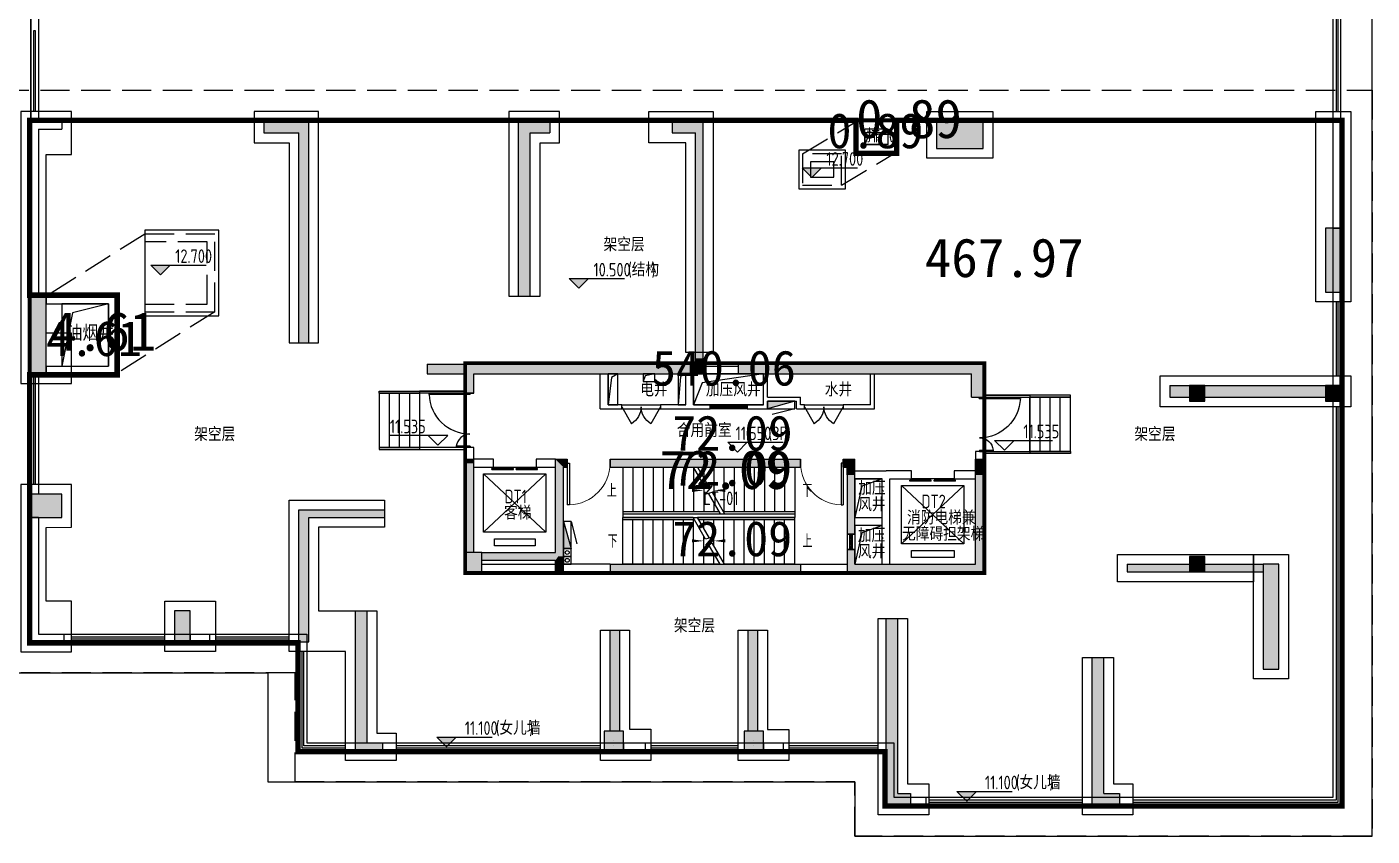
# Model space of a CAD drawing. Extents: x 512858 to 514372, y -232486 to -231710.
# Drawn here: x 513789.07 to 513823.67, y -232246.27 to -232225.44 of the extents above; entities that cross this region are included whole.
import ezdxf

# ---------------------------------------------------------------- set-up
doc = ezdxf.new("R2010")
doc.units = 0
doc.header["$LTSCALE"] = 1000
doc.linetypes.add('DASH', pattern=[0.35, 0.25, -0.1])
doc.layers.get('0').update_dxf_attribs({"color": 252})
for name, color, linetype in [('$计容全面积-其他配套公建-架空层', 215, 'Continuous'), ('$面积结果', 7, 'Continuous'), ('0-灰色石材', 253, 'Continuous'), ('2#HXT-3F$0$A-ANNO-100-SYMB', 252, 'Continuous'), ('2#HXT-3F$0$A-ANNO-100-TXT', 252, 'Continuous'), ('2#HXT-3F$0$A-DOOR', 253, 'Continuous'), ('2#HXT-3F$0$A-FIRE-DOOR', 253, 'Continuous'), ('2#HXT-3F$0$A-HOLE-E', 253, 'Continuous'), ('2#HXT-3F$0$A-PATT-COLU', 253, 'Continuous'), ('2#HXT-3F$0$A-STAIR', 253, 'Continuous'), ('2#HXT-3F$0$A-STR-CONC-B', 253, 'Continuous'), ('2#HXT-3F$0$A-STR-CONC-C', 252, 'Continuous'), ('2#HXT-3F$0$A-WALL-S', 253, 'Continuous'), ('2#HXT-3F$0$A-WINDOW', 253, 'Continuous'), ('2#HXT-3F$0$AA-DOOR_FIRE_TEXT', 253, 'Continuous'), ('A-ANNO-100-DIM-E', 253, 'Continuous'), ('A-ANNO-100-TXT', 252, 'Continuous'), ('A-ANNO-20-TXT', 252, 'Continuous'), ('A-GLAZ-E', 253, 'Continuous'), ('A-HOLE-E', 253, 'Continuous'), ('A-METAL-E', 253, 'Continuous'), ('A-PATT-COLU', 253, 'Continuous'), ('A-STAIR', 252, 'Continuous'), ('A-STR-CONC-B', 252, 'Continuous'), ('A-STR-CONC-C', 253, 'Continuous'), ('A-STR-CONC-E', 253, 'Continuous'), ('A-STR-CONC-H', 253, 'Continuous'), ('A-WALL-S', 252, 'Continuous'), ('PUB_HATCH', 252, 'Continuous'), ('面积-计容-商业-1', 3, 'Continuous')]:
    doc.layers.add(name, color=color, linetype=linetype)
for name, color, linetype, lineweight in [('面积-不计容-架空层--1', 6, 'Continuous', 0), ('面积-不计容-架空层-1', 6, 'Continuous', 0), ('面积-计容-住宅-1', 1, 'Continuous', 0), ('面积-计容-餐饮便利店-1', 3, 'Continuous', 0)]:
    doc.layers.add(name, color=color, linetype=linetype, lineweight=lineweight)
doc.styles.add('2#HXT-3F$0$STANDARD', font='GBENOR', dxfattribs={"bigfont": 'GBCBIG'})
doc.styles.add('_TCH_SPACE', font='TSSDENG.shx', dxfattribs={"width": 0.8, "height": 5, "bigfont": 'hztxt.shx'})
doc.styles.add('dw', font='simhei.ttf')
doc.styles.add('TYDG_02', font='TSSDENG.shx', dxfattribs={"width": 0.8, "bigfont": 'hztxt.shx'})

# ---------------------------------------------------------------- blocks, each defined once
blk = doc.blocks.new('2新392#HXT-3F$0$$TWTSYS$00000508')
for p, q in [((-0.5, 0.5), (0.324, 1.224)), ((-0.5, 0.5), (-0.5, -0.5)), ((-0.5, -0.5), (0.5, 0.5)), ((0.5, 0.5), (-0.5, 0.5)), ((0.5, -0.5), (0.5, 0.5)), ((-0.5, -0.5), (0.5, -0.5))]:
    blk.add_line(p, q)
blk.add_solid([(0.5, -0.5), (0.5, 0.5), (-0.5, -0.5)])
blk = doc.blocks.new('2新402#HXT-3F$0$$WINLIB2D$00000039')
at = {"color": 0}
for points in [[(-0.5, 0.5), (-0.5, -0.5)], [(0.5, 0.5), (-0.5, 0.5)], [(0.5, -0.5), (0.5, 0.5)], [(-0.5, 0.167), (0.5, 0.167)], [(-0.452, -0.167), (-0.5, 0.084)], [(-0.384, -0.167), (-0.448, 0.167)], [(-0.316, -0.167), (-0.38, 0.167)], [(-0.248, -0.167), (-0.312, 0.167)], [(-0.18, -0.167), (-0.244, 0.167)], [(-0.112, -0.167), (-0.176, 0.167)], [(-0.044, -0.167), (-0.108, 0.167)], [(0.024, -0.167), (-0.04, 0.167)], [(0.092, -0.167), (0.028, 0.167)], [(0.16, -0.167), (0.096, 0.167)], [(0.228, -0.167), (0.164, 0.167)], [(0.296, -0.167), (0.232, 0.167)], [(0.364, -0.167), (0.3, 0.167)], [(0.432, -0.167), (0.368, 0.167)], [(0.5, -0.167), (0.436, 0.167)], [(-0.5, -0.167), (0.5, -0.167)], [(0.5, -0.5), (-0.5, -0.5)]]:
    blk.add_lwpolyline(points, dxfattribs=at)
blk = doc.blocks.new('2新154_FZH')
blk.add_lwpolyline([(-0.5, -0.5), (0.5, -0.5), (0.5, 0.5), (-0.5, 0.5)], close=True)
at = {"layer": 'PUB_HATCH'}
blk.add_solid([(-0.5, -0.5), (0.5, -0.5), (-0.5, 0.5), (0.5, 0.5)], dxfattribs=at)
blk = doc.blocks.new('2新352#HXT-3F$0$$DORLIB2D$00000127')
at = {"color": 0}
for points in [[(-0.533, 0.795), (-0.533, 0.69)], [(-0.033, 0.795), (-0.533, 0.795)], [(-0.033, 0.69), (-0.533, 0.69)], [(-0.033, 0.795), (-0.033, 0.69)], [(0.533, 0.795), (0.033, 0.795)], [(0.033, 0.795), (0.033, 0.69)], [(0.533, 0.69), (0.033, 0.69)], [(0.533, 0.795), (0.533, 0.69)], [(0.5, 0.5), (-0.5, 0.5)]]:
    blk.add_lwpolyline(points, dxfattribs=at)
blk = doc.blocks.new('2新362#HXT-3F$0$$DorLib2D$00000001')
for p, q in [((0.45, 0.975), (0.5, 0.975)), ((0.45, 0), (0.45, 0.975)), ((0.5, 0), (0.5, 0.975)), ((0.5, 0), (0.45, 0))]:
    blk.add_line(p, q)
at = {"lineweight": 13}
blk.add_arc((0.475, 0), 0.975, 91.4693, 180, dxfattribs=at)
blk = doc.blocks.new('2新382#HXT-3F$0$$DorLib2D$00000231')
at = {"color": 0}
for p, q in [((-0.5, 0), (-0.25, 0.433)), ((0.5, 0), (0.25, 0.433))]:
    blk.add_line(p, q, dxfattribs=at)
for centre, start, end in [((-0.5, 0), 0, 60), ((0.5, 0), 120, 180)]:
    blk.add_arc(centre, 0.5, start, end, dxfattribs=at)
blk = doc.blocks.new('2新372#HXT-3F$0$$DorLib2D$00000225')
at = {"color": 0}
for p, q in [((0.475, -0.001), (0.475, 0.752)), ((0.475, 0.752), (0.5, 0.752)), ((0.5, -0.001), (0.5, 0.752)), ((-0.5, 0), (-0.5, 0.252)), ((-0.475, 0.252), (-0.5, 0.252)), ((-0.475, 0), (-0.475, 0.252)), ((-0.475, 0), (-0.5, 0)), ((0.475, -0.001), (0.5, -0.001))]:
    blk.add_line(p, q, dxfattribs=at)
for centre, radius, start, end in [((0.505, -0.002), 0.755, 92.2493, 179.7238), ((-0.501, 0.003), 0.251, 359.7899, 84.0974)]:
    blk.add_arc(centre, radius, start, end, dxfattribs=at)
blk = doc.blocks.new('2新342#HXT-3F')
at = {"layer": '2#HXT-3F$0$A-PATT-COLU'}
for points in [[(-59162, -20898), (-58162, -20898), (-58079, -20814), (-58112, -20648), (-59162, -20648)], [(-58079, -20814), (-57962, -20898), (-54612, -20898), (-54612, -20648), (-58112, -20648)], [(-54612, -20648), (-54612, -20898), (-52412, -20898), (-52412, -20648)], [(-52412, -20648), (-52412, -20898), (-52062, -20898), (-52262, -20648)], [(-52262, -20648), (-52062, -20898), (-52062, -20498), (-52262, -20498)], [(-51162, -20898), (-50412, -20898), (-50412, -20648), (-51162, -20648)], [(-50412, -20648), (-50412, -20898), (-47662, -20898), (-47662, -20648)], [(-47662, -20648), (-47662, -20898), (-45162, -20898), (-44862, -20648)], [(-44862, -21498), (-44862, -20648), (-45162, -20898), (-45162, -21498)], [(-57962, -21398), (-57962, -20898), (-58079, -20814), (-58162, -20898), (-58162, -21398)], [(-58162, -23198), (-57962, -23198), (-57962, -23098), (-58162, -23098)], [(-55862, -23098), (-55662, -23298), (-55562, -23298), (-55562, -23098)], [(-55795, -25598), (-55662, -25598), (-55662, -23298), (-55862, -23098), (-55862, -25498)], [(-54462, -23298), (-49562, -23298), (-49562, -23098), (-54462, -23098)], [(-48462, -23298), (-48362, -23298), (-48162, -23098), (-48462, -23098)], [(-48362, -23498), (-48162, -23498), (-48162, -23098), (-48362, -23298)], [(-45062, -23498), (-44862, -23498), (-44862, -23098), (-45062, -23098)], [(-58162, -25498), (-57962, -25498), (-57962, -23198), (-58162, -23198)], [(-48362, -23498), (-48362, -25023), (-48162, -25023), (-48162, -23498)], [(-45062, -25798), (-44862, -25998), (-44862, -23498), (-45062, -23498)], [(-57762, -25498), (-57762, -25698), (-55862, -25698), (-55795, -25598), (-55862, -25498)], [(-55862, -25898), (-55662, -25898), (-55662, -25598), (-55795, -25598), (-55862, -25698)], [(-48162, -25798), (-48162, -25423), (-48362, -25423), (-48362, -25998)], [(-55662, -25998), (-55662, -25898), (-55862, -25898), (-55862, -25998)], [(-54462, -25998), (-49562, -25998), (-49562, -25798), (-54462, -25798)], [(-48162, -25798), (-48362, -25998), (-47362, -25998), (-47362, -25798)], [(-47362, -25798), (-47362, -25998), (-44862, -25998), (-45062, -25798)]]:
    blk.add_hatch(color=256, dxfattribs=at).paths.add_polyline_path(points)
at = {"layer": '2#HXT-3F$0$A-ANNO-100-SYMB'}
for points in [[(-54262, -23898, 0, 0, 0), (-52052, -23898, 0, 80, 0), (-52352, -23898, 0, 0, 0)], [(-49582, -23898, 0, 0, 0), (-51792, -23898, 0, 80, 0), (-51492, -23898, 0, 0, 0)], [(-54262, -25198, 0, 0, 0), (-52052, -25198, 0, 80, 0), (-52352, -25198, 0, 0, 0)], [(-49582, -25198, 0, 0, 0), (-51792, -25198, 0, 80, 0), (-51492, -25198, 0, 0, 0)]]:
    blk.add_lwpolyline(points, format="xyseb", dxfattribs=at)
at = {"layer": '2#HXT-3F$0$A-FIRE-DOOR'}
for p, q in [((-58162, -22798), (-58162, -21398)), ((-54162, -21698), (-53162, -21698)), ((-49462, -21698), (-48462, -21698)), ((-44862, -21498), (-44862, -22898)), ((-54162, -21798), (-53162, -21798)), ((-49462, -21798), (-48462, -21798))]:
    blk.add_line(p, q, dxfattribs=at)
at = {"layer": '2#HXT-3F$0$A-HOLE-E'}
for points in [[(-54512, -21698), (-54262, -21698), (-54262, -20898), (-54512, -20898)], [(-53612, -21098), (-53312, -21098), (-53312, -20898), (-53612, -20898)], [(-52712, -21698), (-52512, -21698), (-52512, -20898), (-52712, -20898)], [(-50512, -20898), (-52312, -20898), (-52312, -21698), (-50512, -21698)], [(-47462, -23598), (-48162, -23598), (-48162, -24598), (-47462, -24598)], [(-47462, -24798), (-48162, -24798), (-48162, -25798), (-47462, -25798)]]:
    blk.add_lwpolyline(points, close=True, dxfattribs=at)
for points in [[(-54262, -20898), (-54427, -20995), (-54512, -21698)], [(-53312, -20898), (-53556, -20953), (-53612, -21098)], [(-52512, -20898), (-52651, -20968), (-52712, -21698)], [(-50512, -20898), (-52092, -21127), (-52312, -21698)], [(-47462, -23598), (-47984, -23789), (-48162, -24598)], [(-47462, -24798), (-47984, -24989), (-48162, -25798)]]:
    blk.add_lwpolyline(points, dxfattribs=at)
at = {"layer": '2#HXT-3F$0$A-STAIR'}
for p, q in [((-57712, -24973), (-57712, -23473)), ((-57712, -23473), (-56112, -23473)), ((-57712, -24973), (-56112, -23473)), ((-57712, -23473), (-56112, -24973)), ((-56112, -23473), (-56112, -24973)), ((-54132, -23298), (-52326, -23298)), ((-54132, -23298), (-54132, -24438)), ((-53872, -23298), (-53872, -24438)), ((-53612, -23298), (-53612, -24438)), ((-53352, -23298), (-53352, -24438)), ((-53092, -23298), (-53092, -24438)), ((-52832, -23298), (-52832, -24438)), ((-52572, -23298), (-52572, -24438)), ((-52326, -23298), (-52017, -23833)), ((-52312, -23322), (-52312, -24438)), ((-52211, -23298), (-49712, -23298)), ((-52211, -23298), (-51917, -23807)), ((-52052, -23298), (-52052, -23573)), ((-51792, -23298), (-51792, -24023)), ((-51532, -23298), (-51532, -24438)), ((-51272, -23298), (-51272, -24438)), ((-51012, -23298), (-51012, -24438)), ((-50752, -23298), (-50752, -24438)), ((-50492, -23298), (-50492, -24438)), ((-50232, -23298), (-50232, -24438)), ((-49972, -23298), (-49972, -24438)), ((-49712, -23298), (-49712, -24438)), ((-52052, -23773), (-52052, -24438)), ((-52017, -23833), (-51845, -23787)), ((-51845, -23787), (-52017, -23993)), ((-46962, -25273), (-46962, -23773)), ((-46962, -23773), (-45362, -23773)), ((-46962, -25273), (-45362, -23773)), ((-46962, -23773), (-45362, -25273)), ((-45362, -23773), (-45362, -25273)), ((-52017, -23993), (-51837, -23945)), ((-51937, -23972), (-51633, -24498)), ((-51837, -23945), (-51518, -24498)), ((-54132, -24438), (-54132, -24498)), ((-54132, -24438), (-51668, -24438)), ((-54132, -24438), (-54132, -24498)), ((-54132, -24498), (-51633, -24498)), ((-54132, -24498), (-51633, -24498)), ((-51792, -24223), (-51792, -24438)), ((-51553, -24438), (-49712, -24438)), ((-51518, -24498), (-49712, -24498)), ((-51518, -24498), (-49712, -24498)), ((-49712, -24438), (-49712, -24498)), ((-49712, -24438), (-49712, -24498)), ((-52326, -24598), (-54132, -24598)), ((-54132, -24658), (-54132, -24598)), ((-52326, -24598), (-54132, -24598)), ((-54132, -24658), (-54132, -24598)), ((-54132, -25798), (-54132, -24658)), ((-52292, -24658), (-54132, -24658)), ((-53872, -25798), (-53872, -24658)), ((-53612, -25798), (-53612, -24658)), ((-53352, -25798), (-53352, -24658)), ((-53092, -25798), (-53092, -24658)), ((-52832, -25798), (-52832, -24658)), ((-52572, -25798), (-52572, -24658)), ((-52007, -25151), (-52326, -24598)), ((-52312, -25798), (-52312, -24658)), ((-49712, -24598), (-52211, -24598)), ((-51907, -25124), (-52211, -24598)), ((-49712, -24598), (-52211, -24598)), ((-49712, -24658), (-52176, -24658)), ((-52052, -24873), (-52052, -24658)), ((-51792, -25323), (-51792, -24658)), ((-51532, -25773), (-51532, -24658)), ((-51272, -25798), (-51272, -24658)), ((-51012, -25798), (-51012, -24658)), ((-50752, -25798), (-50752, -24658)), ((-50492, -25798), (-50492, -24658)), ((-50232, -25798), (-50232, -24658)), ((-49972, -25798), (-49972, -24658)), ((-49712, -24658), (-49712, -24598)), ((-49712, -24658), (-49712, -24598)), ((-49712, -25798), (-49712, -24658)), ((-56112, -24973), (-57712, -24973)), ((-57437, -25323), (-57437, -25148)), ((-57437, -25148), (-56387, -25148)), ((-56387, -25148), (-56387, -25323)), ((-52052, -25798), (-52052, -25073)), ((-51827, -25102), (-52007, -25151)), ((-51999, -25308), (-51827, -25102)), ((-56387, -25323), (-57437, -25323)), ((-51827, -25262), (-51999, -25308)), ((-51633, -25798), (-51927, -25289)), ((-51518, -25798), (-51827, -25262)), ((-51792, -25798), (-51792, -25523)), ((-45362, -25273), (-46962, -25273)), ((-46712, -25623), (-46712, -25448)), ((-46712, -25448), (-45612, -25448)), ((-45612, -25448), (-45612, -25623)), ((-51633, -25798), (-54132, -25798)), ((-49712, -25798), (-51518, -25798)), ((-45612, -25623), (-46712, -25623))]:
    blk.add_line(p, q, dxfattribs=at)
at = {"layer": '2#HXT-3F$0$A-STR-CONC-B'}
for p, q in [((-59162, -20648), (-58112, -20648)), ((-59162, -20648), (-59162, -20898)), ((-58112, -20648), (-54612, -20648)), ((-54612, -20648), (-52412, -20648)), ((-52412, -20648), (-52262, -20648)), ((-52262, -20648), (-52262, -20498)), ((-52062, -20898), (-52062, -20498)), ((-51162, -20648), (-50412, -20648)), ((-51162, -20648), (-51162, -20898)), ((-50412, -20648), (-47662, -20648)), ((-47662, -20648), (-44862, -20648)), ((-44862, -21498), (-44862, -20648)), ((-59162, -20898), (-58162, -20898)), ((-58162, -21398), (-58162, -20898)), ((-57962, -21398), (-57962, -20898)), ((-57962, -20898), (-54612, -20898)), ((-54612, -20898), (-52412, -20898)), ((-52412, -20898), (-52062, -20898)), ((-51162, -20898), (-50412, -20898)), ((-50412, -20898), (-47662, -20898)), ((-47662, -20898), (-45162, -20898)), ((-45162, -21498), (-45162, -20898)), ((-58162, -21398), (-57962, -21398)), ((-45162, -21498), (-44862, -21498)), ((-58162, -23198), (-58162, -23098)), ((-58162, -23098), (-57962, -23098)), ((-57962, -23198), (-57962, -23098)), ((-55862, -23098), (-55562, -23098)), ((-55862, -25498), (-55862, -23098)), ((-55562, -23098), (-55562, -23298)), ((-54462, -23098), (-49562, -23098)), ((-54462, -23098), (-54462, -23298)), ((-49562, -23098), (-49562, -23298)), ((-48462, -23098), (-48162, -23098)), ((-48462, -23098), (-48462, -23298)), ((-48162, -23498), (-48162, -23098)), ((-45062, -23498), (-45062, -23098)), ((-45062, -23098), (-44862, -23098)), ((-44862, -23498), (-44862, -23098)), ((-58162, -25498), (-58162, -23198)), ((-57962, -25498), (-57962, -23198)), ((-55662, -23298), (-55562, -23298)), ((-55662, -25598), (-55662, -23298)), ((-54462, -23298), (-49562, -23298)), ((-48462, -23298), (-48362, -23298)), ((-48362, -23498), (-48362, -23298)), ((-48362, -23498), (-48362, -25023)), ((-48162, -25023), (-48162, -23498)), ((-45062, -25798), (-45062, -23498)), ((-44862, -25998), (-44862, -23498)), ((-48362, -25023), (-48162, -25023)), ((-57762, -25498), (-55862, -25498)), ((-55662, -25898), (-55662, -25598)), ((-48162, -25423), (-48362, -25423)), ((-48362, -25423), (-48362, -25998)), ((-48162, -25798), (-48162, -25423)), ((-57762, -25698), (-55862, -25698)), ((-55862, -25898), (-55862, -25698)), ((-55862, -25998), (-55862, -25898)), ((-55662, -25998), (-55662, -25898)), ((-54462, -25798), (-49562, -25798)), ((-54462, -25798), (-54462, -25998)), ((-49562, -25798), (-49562, -25998)), ((-48162, -25798), (-47362, -25798)), ((-47362, -25798), (-45062, -25798)), ((-55862, -25998), (-55662, -25998)), ((-54462, -25998), (-49562, -25998)), ((-48362, -25998), (-47362, -25998)), ((-47362, -25998), (-44862, -25998))]:
    blk.add_line(p, q, dxfattribs=at)
at = {"layer": '2#HXT-3F$0$A-WALL-S'}
for p, q in [((-52062, -20698), (-51162, -20698)), ((-54712, -21798), (-54712, -20898)), ((-54512, -21698), (-54512, -20898)), ((-52512, -21698), (-52512, -20898)), ((-52312, -21698), (-52312, -20898)), ((-52062, -20898), (-51162, -20898)), ((-50512, -21498), (-50512, -20898)), ((-50412, -21498), (-50412, -20898)), ((-47762, -21698), (-47762, -20898)), ((-47662, -21798), (-47662, -20898)), ((-57962, -21398), (-58162, -21398)), ((-54162, -21698), (-54512, -21698)), ((-54162, -21798), (-54162, -21698)), ((-52512, -21698), (-53162, -21698)), ((-53162, -21698), (-53162, -21798)), ((-51887, -21698), (-52312, -21698)), ((-51887, -21798), (-51887, -21698)), ((-50512, -21698), (-50937, -21698)), ((-50937, -21698), (-50937, -21798)), ((-50512, -21698), (-50512, -21498)), ((-50412, -21498), (-49562, -21498)), ((-50412, -21798), (-50412, -21598)), ((-50412, -21598), (-49662, -21598)), ((-49662, -21798), (-49662, -21598)), ((-49562, -21698), (-49562, -21498)), ((-49462, -21698), (-49562, -21698)), ((-49462, -21798), (-49462, -21698)), ((-47762, -21698), (-48462, -21698)), ((-48462, -21698), (-48462, -21798)), ((-45062, -21498), (-44862, -21498)), ((-54712, -21798), (-54162, -21798)), ((-53162, -21798), (-52412, -21798)), ((-52412, -21798), (-51887, -21798)), ((-50937, -21798), (-50412, -21798)), ((-49662, -21798), (-49462, -21798)), ((-48462, -21798), (-47662, -21798)), ((-57962, -22798), (-58162, -22798)), ((-58162, -22798), (-58162, -23098)), ((-57962, -23098), (-57962, -22798)), ((-58162, -23098), (-57962, -23098)), ((-57462, -23098), (-57962, -23098)), ((-57462, -23298), (-57462, -23098)), ((-55862, -23098), (-56362, -23098)), ((-56362, -23098), (-56362, -23298)), ((-55562, -23298), (-55562, -23098)), ((-54462, -23298), (-54462, -23098)), ((-49562, -23298), (-49562, -23098)), ((-48462, -23298), (-48462, -23098)), ((-44862, -22898), (-45062, -22898)), ((-45062, -22898), (-45062, -23098)), ((-44862, -23098), (-44862, -22898)), ((-57962, -23298), (-57462, -23298)), ((-56362, -23298), (-55862, -23298)), ((-48162, -23398), (-47362, -23398)), ((-46712, -23398), (-47362, -23398)), ((-46712, -23598), (-46712, -23398)), ((-45062, -23398), (-45612, -23398)), ((-45612, -23398), (-45612, -23598)), ((-48162, -23598), (-47462, -23598)), ((-47462, -25798), (-47462, -23598)), ((-47262, -25798), (-47262, -23598)), ((-47262, -23598), (-46712, -23598)), ((-45612, -23598), (-45062, -23598)), ((-54132, -24498), (-49712, -24498)), ((-54132, -24498), (-54132, -24598)), ((-49712, -24498), (-49712, -24598)), ((-54132, -24598), (-49712, -24598)), ((-57762, -25798), (-55862, -25798)), ((-54462, -25798), (-55662, -25798)), ((-49562, -25798), (-48362, -25798)), ((-48362, -25798), (-48362, -25998)), ((-57762, -25998), (-55862, -25998)), ((-54462, -25998), (-55662, -25998)), ((-49562, -25998), (-48362, -25998))]:
    blk.add_line(p, q, dxfattribs=at)
at = {"layer": '2#HXT-3F$0$AA-DOOR_FIRE_TEXT'}
for points in [[(-55462, -25398), (-55662, -25398), (-55662, -25598), (-55462, -25598)], [(-55462, -25598), (-55662, -25598), (-55662, -25798), (-55462, -25798)]]:
    blk.add_lwpolyline(points, close=True, dxfattribs=at)
for centre in [(-55562, -25498), (-55562, -25698)]:
    blk.add_circle(centre, 50, dxfattribs=at)
at = {"layer": '2#HXT-3F$0$A-DOOR', "xscale": 1100, "yscale": 200, "zscale": 200, "rotation": 180}
blk.add_blockref('2新352#HXT-3F$0$$DORLIB2D$00000127', (-56912, -23198), dxfattribs=at)
at = {"layer": '2#HXT-3F$0$A-DOOR', "xscale": 1100, "yscale": -200, "zscale": 200}
blk.add_blockref('2新352#HXT-3F$0$$DORLIB2D$00000127', (-46162, -23498), dxfattribs=at)
at = {"layer": '2#HXT-3F$0$A-FIRE-DOOR', "yscale": 1400, "zscale": 200}
for p, xscale, rotation in [((-58062, -22098), 1400, 90), ((-44962, -22198), -1400, 270.0000000000007)]:
    blk.add_blockref('2新372#HXT-3F$0$$DorLib2D$00000225', p, dxfattribs=dict(at, xscale=xscale, rotation=rotation))
at = {"layer": '2#HXT-3F$0$A-FIRE-DOOR'}
for name, p, xscale, yscale, zscale in [('2新382#HXT-3F$0$$DorLib2D$00000231', (-53662, -21748), 1000, -1000, 100), ('2新382#HXT-3F$0$$DorLib2D$00000231', (-48962, -21748), 1000, -1000, 100), ('2新362#HXT-3F$0$$DorLib2D$00000001', (-55012, -23198), -1100, -1100, 200), ('2新362#HXT-3F$0$$DorLib2D$00000001', (-49012, -23198), 1100, -1100, 200)]:
    blk.add_blockref(name, p, dxfattribs=dict(at, xscale=xscale, yscale=yscale, zscale=zscale))
at = {"layer": '2#HXT-3F$0$A-STR-CONC-C', "xscale": 399.999999999658, "yscale": 499.9999999995634, "zscale": 499.9999999995634, "rotation": 2.0844e-12}
blk.add_blockref('2新154_FZH', (-57962, -25748), dxfattribs=at)
at = {"layer": '2#HXT-3F$0$A-WINDOW', "xscale": 950, "yscale": 100, "zscale": 100}
blk.add_blockref('2新402#HXT-3F$0$$WINLIB2D$00000039', (-51412, -21748), dxfattribs=at)
at = {"layer": '2#HXT-3F$0$A-WINDOW', "xscale": 400, "yscale": 200, "zscale": 200, "rotation": 90}
blk.add_blockref('2新402#HXT-3F$0$$WINLIB2D$00000039', (-48262, -25223), dxfattribs=at)
at = {"layer": '2#HXT-3F$0$AA-DOOR_FIRE_TEXT', "xscale": 700.0000000000001, "yscale": 200.0000000000001, "zscale": 700.0000000000001}
for p, rotation in [((-50062, -21698), 180), ((-55562, -25048), 270)]:
    blk.add_blockref('2新392#HXT-3F$0$$TWTSYS$00000508', p, dxfattribs=dict(at, rotation=rotation))
at = {"layer": '2#HXT-3F$0$A-ANNO-100-TXT', "color": 7, "style": '2#HXT-3F$0$STANDARD'}
for s, p in [('上', (-54541, -24073)), ('下', (-49512, -24073)), ('下', (-54522, -25373)), ('上', (-49512, -25373))]:
    blk.add_text(s, height=338, dxfattribs=at).set_placement(p)
blk = doc.blocks.new('2新713F柱')
at = {"layer": 'A-PATT-COLU'}
for points in [[(-63362, -14698), (-62462, -14698), (-62212, -14398), (-63362, -14398)], [(-62212, -20098), (-62212, -14398), (-62462, -14698), (-62462, -20098)], [(-56512, -18898), (-56512, -14698), (-56812, -14398), (-56812, -18898)], [(-56812, -14398), (-56512, -14698), (-56012, -14698), (-56012, -14398)], [(-52862, -14698), (-52262, -14698), (-52062, -14398), (-52862, -14398)], [(-52262, -20648), (-52062, -20898), (-52062, -14398), (-52262, -14698)], [(-59162, -20898), (-58162, -20898), (-58062, -20814), (-58062, -20648), (-59162, -20648)], [(-58062, -20814), (-57962, -20898), (-52062, -20898), (-52262, -20648), (-58062, -20648)], [(-51162, -20898), (-45162, -20898), (-44862, -20648), (-51162, -20648)], [(-44862, -21498), (-44862, -20648), (-45162, -20898), (-45162, -21498)], [(-57962, -21398), (-57962, -20898), (-58062, -20814), (-58162, -20898), (-58162, -21398)], [(-39562, -21498), (-39562, -21198), (-39362, -21198), (-39362, -21198), (-40062, -21198), (-40062, -21498)], [(-39362, -21198), (-39162, -21198), (-39162, -21498), (-36062, -21498), (-36062, -21198), (-39362, -21198)], [(-62212, -27798), (-62212, -24598), (-62462, -24398), (-62462, -27798)], [(-62462, -24398), (-62212, -24598), (-60262, -24598), (-60262, -24398)], [(-39562, -25998), (-39562, -25798), (-41162, -25798), (-41162, -25998)], [(-39162, -25798), (-39162, -25998), (-37662, -25998), (-37662, -25798)], [(-61012, -30598), (-60712, -30398), (-60712, -26998), (-61012, -26998)], [(-47362, -31998), (-47062, -31698), (-47062, -27198), (-47362, -27198)], [(-54462, -30098), (-54212, -30098), (-54212, -27498), (-54462, -27498)], [(-50912, -30098), (-50662, -30098), (-50662, -27498), (-50912, -27498)], [(-42062, -31998), (-41762, -31698), (-41762, -28198), (-42062, -28198)], [(-60712, -30398), (-61012, -30598), (-60312, -30598), (-60312, -30398)], [(-47062, -31698), (-47362, -31998), (-46737, -31998), (-46737, -31698)], [(-41762, -31698), (-42062, -31998), (-41362, -31998), (-41362, -31698)]]:
    blk.add_hatch(color=256, dxfattribs=at).paths.add_polyline_path(points)
at = {"layer": 'A-STR-CONC-B'}
for p, q in [((-63362, -14398), (-62212, -14398)), ((-63362, -14398), (-63362, -14698)), ((-62212, -20098), (-62212, -14398)), ((-56812, -18898), (-56812, -14398)), ((-56812, -14398), (-56012, -14398)), ((-56012, -14398), (-56012, -14698)), ((-52862, -14398), (-52062, -14398)), ((-52862, -14398), (-52862, -14698)), ((-52062, -20898), (-52062, -14398)), ((-63362, -14698), (-62462, -14698)), ((-62462, -20098), (-62462, -14698)), ((-56512, -18898), (-56512, -14698)), ((-56512, -14698), (-56012, -14698)), ((-52862, -14698), (-52262, -14698)), ((-52262, -20648), (-52262, -14698)), ((-56812, -18898), (-56512, -18898)), ((-62462, -20098), (-62212, -20098)), ((-59162, -20648), (-58062, -20648)), ((-59162, -20648), (-59162, -20898)), ((-58062, -20648), (-52262, -20648)), ((-51162, -20648), (-44862, -20648)), ((-51162, -20648), (-51162, -20898)), ((-44862, -21498), (-44862, -20648)), ((-59162, -20898), (-58162, -20898)), ((-58162, -21398), (-58162, -20898)), ((-57962, -21398), (-57962, -20898)), ((-57962, -20898), (-52062, -20898)), ((-51162, -20898), (-45162, -20898)), ((-45162, -21498), (-45162, -20898)), ((-58162, -21398), (-57962, -21398)), ((-40062, -21198), (-39362, -21198)), ((-40062, -21198), (-40062, -21498)), ((-39362, -21198), (-36062, -21198)), ((-36062, -21198), (-36062, -21198)), ((-45162, -21498), (-44862, -21498)), ((-40062, -21498), (-39562, -21498)), ((-39162, -21498), (-36062, -21498)), ((-62462, -27798), (-62462, -24398)), ((-62462, -24398), (-60262, -24398)), ((-60262, -24398), (-60262, -24598)), ((-62212, -27798), (-62212, -24598)), ((-62212, -24598), (-60262, -24598)), ((-41162, -25798), (-39562, -25798)), ((-41162, -25798), (-41162, -25998)), ((-39162, -25798), (-37662, -25798)), ((-41162, -25998), (-39562, -25998)), ((-39162, -25998), (-37662, -25998)), ((-61012, -30598), (-61012, -26998)), ((-61012, -26998), (-60712, -26998)), ((-60712, -30398), (-60712, -26998)), ((-47362, -31998), (-47362, -27198)), ((-47362, -27198), (-47062, -27198)), ((-47062, -31698), (-47062, -27198)), ((-54462, -30098), (-54462, -27498)), ((-54462, -27498), (-54212, -27498)), ((-54212, -30098), (-54212, -27498)), ((-50912, -30098), (-50912, -27498)), ((-50912, -27498), (-50662, -27498)), ((-50662, -30098), (-50662, -27498)), ((-62462, -27798), (-62212, -27798)), ((-42062, -31998), (-42062, -28198)), ((-42062, -28198), (-41762, -28198)), ((-41762, -31698), (-41762, -28198)), ((-60712, -30398), (-60312, -30398)), ((-60312, -30398), (-60312, -30598)), ((-54362, -30348), (-54362, -30348)), ((-50762, -30348), (-50762, -30348)), ((-61012, -30598), (-60312, -30598)), ((-54362, -30473), (-54362, -30473)), ((-54362, -30598), (-54362, -30598)), ((-50762, -30473), (-50762, -30473)), ((-50762, -30598), (-50762, -30598)), ((-47062, -31698), (-46737, -31698)), ((-46737, -31698), (-46737, -31998)), ((-41762, -31698), (-41362, -31698)), ((-41362, -31698), (-41362, -31998)), ((-47362, -31998), (-46737, -31998)), ((-42062, -31998), (-41362, -31998))]:
    blk.add_line(p, q, dxfattribs=at)
at = {"layer": 'A-STR-CONC-C'}
for p, xscale, yscale, zscale, rotation in [((-45462, -14748), 700.0000000000291, 1199.999999999694, 1199.999999999694, 269.9999999999875), ((-35862, -17973), 1649.999999999374, 400.0011444841803, 400.0011444841803, 270.0000000000015), ((-69162, -19898), 399.9999999992287, 2000.000000001513, 2000.000000001513, 359.9999999998437), ((-39362, -21398), 399.9999999994179, 399.9999999994179, 399.9999999994179, 4.5857e-11), ((-35862, -21398), 399.9999999975553, 399.9999999975553, 399.9999999975553, 359.9999999999561), ((-68962, -24298), 799.9999999996944, 600, 600, 5.211e-12), ((-39362, -25798), 399.9999999994179, 399.9999999994179, 399.9999999994179, 4.5857e-11), ((-37462, -27148), 400.0000000001091, 2700.00000000064, 2700.00000000064, 2.0844e-12), ((-65462, -27398), 400.0000000000873, 799.9999999995925, 799.9999999995925, 1.0422e-11), ((-54362, -30348), 499.9999999989523, 499.9999999989523, 499.9999999989523, 359.9999999999866), ((-50762, -30348), 499.9999999989523, 499.9999999989523, 499.9999999989523, 359.9999999999866)]:
    blk.add_blockref('2新154_FZH', p, dxfattribs=dict(at, xscale=xscale, yscale=yscale, zscale=zscale, rotation=rotation))
blk = doc.blocks.new('2新7033f')
at = {"layer": '0-灰色石材'}
for points in [[(2389058, 441336), (2387757, 441336), (2387757, 434334), (2389058, 434334), (2389058, 435637), (2388408, 435636), (2388410, 440234), (2389058, 440234)], [(2394657, 435384), (2395408, 435386), (2395408, 441337), (2393758, 441337), (2393758, 440534), (2394658, 440534)], [(2400307, 436584), (2401108, 436586), (2401108, 440534), (2401608, 440536), (2401608, 441337), (2400307, 441337)], [(2403908, 440536), (2403908, 441336), (2405558, 441336), (2405560, 435134), (2404858, 435134), (2404857, 440536)], [(2411058, 441336), (2412758, 441336), (2412758, 440136), (2411058, 440136)], [(2421058, 441336), (2421958, 441336), (2421958, 436436), (2421058, 436436)], [(2417058, 434536), (2421958, 434536), (2421958, 433736), (2417058, 433736)], [(2389058, 430636), (2389058, 431737), (2387758, 431736), (2387757, 427434), (2389058, 427434), (2389058, 428736), (2388410, 428737), (2388410, 430634)], [(2396108, 427436), (2394658, 427436), (2394658, 431336), (2397108, 431336), (2397108, 430636), (2395408, 430636), (2395408, 428486), (2396908, 428486), (2396908, 425336), (2397408, 425336), (2397408, 424637), (2396108, 424637)], [(2419458, 429236), (2415958, 429236), (2415958, 429936), (2419458, 429936)], [(2419458, 429936), (2420358, 429936), (2420358, 426736), (2419458, 426736)], [(2391458, 428736), (2392758, 428736), (2392758, 427436), (2391458, 427436)]]:
    blk.add_lwpolyline(points, close=True, dxfattribs=at)
for points in [[(2403160, 427987), (2403410, 427986), (2403410, 425436), (2403960, 425436), (2403960, 424637), (2402660, 424637), (2402660, 427986), (2402910, 427986)], [(2406708, 427986), (2406958, 427985), (2406958, 425435), (2407508, 425435), (2407508, 424636), (2406208, 424636), (2406208, 427985), (2406458, 427985)], [(2410308, 428286), (2410558, 428286), (2410558, 424036), (2411108, 424036), (2411108, 423237), (2409808, 423237), (2409808, 428286), (2410058, 428286)], [(2415608, 427286), (2415858, 427286), (2415858, 424036), (2416358, 424036), (2416358, 423237), (2415058, 423237), (2415058, 427286), (2415308, 427286)]]:
    blk.add_lwpolyline(points, dxfattribs=at)

msp = doc.modelspace()

# ---------------------------------------------------------------- hatches: boundary and pattern name
at = {"layer": 'A-ANNO-100-DIM-E'}
for points in [[(513809.258, -232229.319), (513809.008, -232229.069), (513809.508, -232229.069)], [(513792.509, -232231.82), (513792.259, -232231.57), (513792.759, -232231.57)], [(513803.267, -232232.168), (513803.017, -232231.918), (513803.517, -232231.918)], [(513799.864, -232243.969), (513799.614, -232243.719), (513800.114, -232243.719)], [(513813.243, -232245.369), (513812.993, -232245.119), (513813.493, -232245.119)]]:
    msp.add_hatch(color=252, dxfattribs=at).paths.add_polyline_path(points)

# ---------------------------------------------------------------- linework, layer by layer
at = {"color": 252, "linetype": 'DASH', "ltscale": 0.003}
msp.add_lwpolyline([(513788.37, -232227.069), (513823.67, -232227.069), (513823.67, -232235.869), (513823.67, -232235.869), (513823.67, -232246.269), (513810.37, -232246.269), (513810.37, -232244.869), (513795.97, -232244.869), (513795.97, -232242.069), (513788.37, -232242.069)], close=True, dxfattribs=at)
at = {"color": 252, "linetype": 'DASH', "ltscale": 0.003, "elevation": 0}
msp.add_lwpolyline([(513789.371, -232227.869), (513822.671, -232227.869)], dxfattribs=at)
at = {"color": 252, "linetype": 'DASH', "ltscale": 0.003}
for points in [[(513809.024, -232228.71), (513810.42, -232227.869)], [(513810.024, -232229.51), (513811.42, -232228.669)], [(513792.107, -232230.772), (513789.57, -232232.369)], [(513793.907, -232232.772), (513791.37, -232234.369)]]:
    msp.add_lwpolyline(points, dxfattribs=at)
at = {"layer": 'A-ANNO-100-DIM-E', "color": 252}
for p, q in [((513809.258, -232229.319), (513809.008, -232229.069)), ((513809.008, -232229.069), (513810.431, -232229.069)), ((513809.258, -232229.319), (513809.508, -232229.069)), ((513792.509, -232231.82), (513792.259, -232231.57)), ((513792.259, -232231.57), (513793.682, -232231.57)), ((513792.509, -232231.82), (513792.759, -232231.57)), ((513803.267, -232232.168), (513803.017, -232231.918)), ((513803.017, -232231.918), (513804.44, -232231.918)), ((513803.267, -232232.168), (513803.517, -232231.918)), ((513799.895, -232235.954), (513798.408, -232235.954)), ((513799.645, -232236.204), (513799.395, -232235.954)), ((513799.645, -232236.204), (513799.895, -232235.954)), ((513807.35, -232236.382), (513807.1, -232236.132)), ((513807.1, -232236.132), (513808.523, -232236.132)), ((513807.35, -232236.382), (513807.6, -232236.132)), ((513814.213, -232236.332), (513813.963, -232236.082)), ((513813.963, -232236.082), (513815.45, -232236.082)), ((513814.213, -232236.332), (513814.463, -232236.082)), ((513799.864, -232243.969), (513799.614, -232243.719)), ((513799.614, -232243.719), (513801.037, -232243.719)), ((513799.864, -232243.969), (513800.114, -232243.719)), ((513813.243, -232245.369), (513812.993, -232245.119)), ((513812.993, -232245.119), (513814.416, -232245.119)), ((513813.243, -232245.369), (513813.493, -232245.119))]:
    msp.add_line(p, q, dxfattribs=at)
at = {"layer": 'A-GLAZ-E', "color": 252}
for points in [[(513822.795, -232227.619), (513822.795, -232217.844), (513806.545, -232217.844), (513806.545, -232218.744), (513805.37, -232218.744)], [(513805.37, -232218.794), (513806.595, -232218.794), (513806.595, -232217.894), (513822.745, -232217.894), (513822.745, -232227.619)], [(513789.245, -232225.544), (513789.245, -232225.544), (513789.245, -232227.619)], [(513789.295, -232227.619), (513789.295, -232225.544), (513789.245, -232225.544)], [(513822.745, -232232.518), (513822.745, -232234.419)], [(513822.795, -232234.419), (513822.795, -232232.518)], [(513789.245, -232234.369), (513789.245, -232237.218)], [(513789.295, -232237.218), (513789.295, -232234.369)], [(513817.52, -232245.394), (513822.795, -232245.394), (513822.795, -232235.219)], [(513822.745, -232235.219), (513822.745, -232245.344), (513817.52, -232245.344)], [(513792.62, -232241.144), (513790.22, -232241.144)], [(513790.22, -232241.194), (513792.62, -232241.194)], [(513795.82, -232241.144), (513793.92, -232241.144)], [(513793.92, -232241.194), (513795.82, -232241.194)], [(513796.145, -232241.519), (513796.145, -232243.994), (513797.27, -232243.994)], [(513797.27, -232243.944), (513796.195, -232243.944), (513796.195, -232241.519)], [(513803.822, -232243.944), (513798.57, -232243.944)], [(513798.57, -232243.994), (513803.822, -232243.994)], [(513807.37, -232243.944), (513805.122, -232243.944)], [(513805.122, -232243.994), (513807.37, -232243.994)], [(513810.97, -232243.944), (513808.67, -232243.944)], [(513808.67, -232243.994), (513810.97, -232243.994)], [(513816.22, -232245.344), (513812.27, -232245.344)], [(513812.27, -232245.394), (513816.22, -232245.394)]]:
    msp.add_lwpolyline(points, dxfattribs=at)
at = {"layer": 'A-HOLE-E', "color": 252}
for points in [[(513810.62, -232228.169), (513810.62, -232228.469), (513811.22, -232228.469), (513811.22, -232228.169)], [(513791.17, -232232.569), (513789.97, -232232.569), (513789.97, -232234.169), (513791.17, -232234.169)]]:
    msp.add_lwpolyline(points, close=True, dxfattribs=at)
for points in [[(513811.22, -232228.169), (513810.713, -232228.251), (513810.62, -232228.469)], [(513791.17, -232232.569), (513790.244, -232232.8), (513789.97, -232234.169)]]:
    msp.add_lwpolyline(points, dxfattribs=at)
at = {"layer": 'A-METAL-E', "color": 252}
msp.add_lwpolyline([(513789.07, -232216.969), (513771.77, -232216.969), (513771.77, -232226.469), (513788.37, -232226.469), (513788.37, -232242.069), (513795.27, -232242.069), (513795.27, -232244.869), (513810.37, -232244.869), (513810.37, -232246.269), (513823.67, -232246.269), (513823.67, -232216.969), (513806.671, -232216.969)], dxfattribs=at)
at = {"layer": 'A-STAIR', "color": 252}
for p, q in [((513798.13, -232234.869), (513799.17, -232234.869)), ((513798.13, -232234.869), (513798.13, -232236.269)), ((513798.39, -232234.869), (513798.39, -232236.269)), ((513798.65, -232234.869), (513798.65, -232236.269)), ((513798.91, -232234.869), (513798.91, -232236.269)), ((513799.17, -232234.869), (513799.17, -232236.269)), ((513815.91, -232234.969), (513814.87, -232234.969)), ((513814.87, -232236.369), (513814.87, -232234.969)), ((513815.13, -232236.369), (513815.13, -232234.969)), ((513815.39, -232236.369), (513815.39, -232234.969)), ((513815.65, -232236.369), (513815.65, -232234.969)), ((513815.91, -232236.369), (513815.91, -232234.969)), ((513798.13, -232236.269), (513799.17, -232236.269)), ((513815.91, -232236.369), (513814.87, -232236.369))]:
    msp.add_line(p, q, dxfattribs=at)
for points in [[(513800.37, -232234.869), (513798.13, -232234.869), (513798.13, -232234.819), (513800.37, -232234.819)], [(513799.17, -232234.819), (513799.17, -232236.319), (513800.37, -232236.319), (513800.37, -232234.819)], [(513814.87, -232234.919), (513814.87, -232236.419), (513813.67, -232236.419), (513813.67, -232234.919)], [(513813.67, -232234.969), (513815.91, -232234.969), (513815.91, -232234.919), (513813.67, -232234.919)], [(513800.37, -232236.269), (513798.13, -232236.269), (513798.13, -232236.319), (513800.37, -232236.319)], [(513813.67, -232236.369), (513815.91, -232236.369), (513815.91, -232236.419), (513813.67, -232236.419)]]:
    msp.add_lwpolyline(points, close=True, dxfattribs=at)
at = {"layer": 'A-STR-CONC-E', "color": 252}
for points in [[(513796.671, -232218.669), (513795.57, -232218.669), (513795.57, -232217.769), (513789.17, -232217.769), (513789.17, -232225.669)], [(513796.67, -232218.869), (513795.37, -232218.869), (513795.37, -232217.969), (513789.37, -232217.969), (513789.37, -232225.669)], [(513790.02, -232241.269), (513796.07, -232241.269), (513796.07, -232244.069), (513811.17, -232244.069), (513811.17, -232245.469), (513822.87, -232245.469), (513822.87, -232217.769), (513806.47, -232217.769), (513806.47, -232218.669), (513805.37, -232218.669)], [(513790.02, -232241.069), (513796.27, -232241.069), (513796.27, -232243.869), (513811.37, -232243.869), (513811.37, -232245.269), (513822.67, -232245.269), (513822.67, -232217.969), (513806.67, -232217.969), (513806.67, -232218.869), (513805.37, -232218.869)], [(513789.37, -232225.469), (513789.37, -232225.469), (513789.371, -232227.869)], [(513789.17, -232225.669), (513789.17, -232225.669), (513789.17, -232237.469)], [(513789.37, -232234.369), (513789.37, -232237.469)]]:
    msp.add_lwpolyline(points, dxfattribs=at)
for points in [[(513810.124, -232228.61), (513808.924, -232228.61), (513808.924, -232229.61), (513810.124, -232229.61)], [(513794.007, -232230.672), (513792.107, -232230.672), (513792.107, -232232.872), (513794.007, -232232.872)]]:
    msp.add_lwpolyline(points, close=True, dxfattribs=at)
at = {"layer": 'A-STR-CONC-E', "color": 252, "linetype": 'DASH', "ltscale": 0.003}
for points in [[(513810.024, -232228.71), (513809.024, -232228.71), (513809.024, -232229.51), (513810.024, -232229.51)], [(513809.824, -232228.91), (513809.224, -232228.91), (513809.224, -232229.31), (513809.824, -232229.31)], [(513793.907, -232230.772), (513792.107, -232230.772), (513792.107, -232232.772), (513793.907, -232232.772)], [(513793.707, -232230.972), (513792.107, -232230.972), (513792.107, -232232.572), (513793.707, -232232.572)]]:
    msp.add_lwpolyline(points, close=True, dxfattribs=at)
at = {"layer": 'A-STR-CONC-H', "color": 252}
msp.add_lwpolyline([(513789.17, -232227.869), (513789.17, -232217.769)], dxfattribs=at)
at = {"layer": 'A-WALL-S', "color": 252}
for p, q in [((513789.17, -232227.869), (513789.17, -232232.369)), ((513789.17, -232227.869), (513789.97, -232227.869)), ((513789.37, -232228.069), (513789.37, -232232.369)), ((513789.37, -232228.069), (513789.97, -232228.069)), ((513789.97, -232227.869), (513789.97, -232228.069)), ((513810.42, -232228.669), (513810.42, -232227.869)), ((513811.42, -232227.869), (513810.42, -232227.869)), ((513810.62, -232228.469), (513810.62, -232228.069)), ((513811.22, -232228.069), (513810.62, -232228.069)), ((513811.22, -232228.469), (513811.22, -232228.069)), ((513811.42, -232228.669), (513811.42, -232227.869)), ((513822.67, -232230.619), (513822.67, -232227.819)), ((513822.67, -232227.819), (513822.87, -232227.819)), ((513822.87, -232230.619), (513822.87, -232227.819)), ((513811.42, -232228.669), (513810.42, -232228.669)), ((513811.22, -232228.469), (513810.62, -232228.469)), ((513822.67, -232230.619), (513822.87, -232230.619)), ((513789.37, -232232.369), (513789.17, -232232.369)), ((513789.57, -232232.369), (513791.37, -232232.369)), ((513789.57, -232232.369), (513789.57, -232232.569)), ((513789.57, -232232.569), (513791.17, -232232.569)), ((513791.17, -232232.569), (513791.17, -232234.169)), ((513791.37, -232232.369), (513791.37, -232234.369)), ((513789.57, -232234.169), (513791.17, -232234.169)), ((513789.57, -232234.169), (513789.57, -232234.369)), ((513789.57, -232234.369), (513791.37, -232234.369)), ((513789.17, -232238.069), (513789.17, -232241.269)), ((513789.37, -232238.069), (513789.17, -232238.069)), ((513789.37, -232238.069), (513789.37, -232241.069)), ((513789.37, -232241.069), (513790.02, -232241.069)), ((513790.02, -232241.069), (513790.02, -232241.269)), ((513793.27, -232241.069), (513793.77, -232241.069)), ((513793.27, -232241.069), (513793.27, -232241.269)), ((513793.77, -232241.069), (513793.77, -232241.269)), ((513789.17, -232241.269), (513790.02, -232241.269)), ((513793.27, -232241.269), (513793.77, -232241.269)), ((513804.42, -232243.869), (513804.97, -232243.869)), ((513804.42, -232243.869), (513804.42, -232244.069)), ((513804.97, -232243.869), (513804.97, -232244.069)), ((513808.02, -232243.869), (513808.52, -232243.869)), ((513808.02, -232243.869), (513808.02, -232244.069)), ((513808.52, -232243.869), (513808.52, -232244.069)), ((513804.42, -232244.069), (513804.97, -232244.069)), ((513808.02, -232244.069), (513808.52, -232244.069)), ((513811.795, -232245.269), (513812.195, -232245.269)), ((513811.795, -232245.269), (513811.795, -232245.469)), ((513812.195, -232245.269), (513812.195, -232245.469)), ((513811.795, -232245.469), (513812.195, -232245.469))]:
    msp.add_line(p, q, dxfattribs=at)
at = {"layer": '面积-不计容-架空层--1', "const_width": 0.1}
msp.add_lwpolyline([(513800.345, -232234.094), (513813.695, -232234.094), (513813.695, -232239.494), (513800.345, -232239.494)], close=True, dxfattribs=at)
at = {"layer": '面积-不计容-架空层-1', "ltscale": 0.005, "const_width": 0.14}
msp.add_lwpolyline([(513789.145, -232227.844), (513810.395, -232227.844), (513810.395, -232228.694), (513811.445, -232228.694), (513811.445, -232227.844), (513822.895, -232227.844), (513822.895, -232245.494), (513811.145, -232245.494), (513811.145, -232244.094), (513796.045, -232244.094), (513796.045, -232241.294), (513789.145, -232241.294), (513789.145, -232234.394), (513791.395, -232234.394), (513791.395, -232232.344), (513789.145, -232232.344)], close=True, dxfattribs=at)
at = {"layer": '面积-计容-住宅-1', "const_width": 0.1}
for points in [[(513800.345, -232239.494), (513813.695, -232239.494), (513813.695, -232234.094), (513800.345, -232234.094)], [(513800.345, -232234.094), (513813.695, -232234.094), (513813.695, -232239.494), (513800.345, -232239.494)]]:
    msp.add_lwpolyline(points, close=True, dxfattribs=at)
at = {"layer": '面积-计容-餐饮便利店-1', "color": 3, "const_width": 0.1}
for points in [[(513810.395, -232227.844), (513811.445, -232227.844), (513811.445, -232228.694), (513810.395, -232228.694)], [(513791.395, -232232.344), (513789.145, -232232.344), (513789.145, -232234.394), (513791.395, -232234.394)]]:
    msp.add_lwpolyline(points, close=True, dxfattribs=at)

# ---------------------------------------------------------------- block references
at = {"color": 252, "xscale": 0.001, "yscale": 0.001, "zscale": 0.001}
for name in ['2新713F柱', '2新342#HXT-3F']:
    msp.add_blockref(name, (513858.532, -232213.471), dxfattribs=at)
at = {"layer": 'A-ANNO-100-DIM-E', "color": 252, "xscale": 0.001, "yscale": 0.001, "zscale": 0.001}
msp.add_blockref('2新7033f', (511401.162, -232668.955), dxfattribs=at)

# ---------------------------------------------------------------- texts
at = {"layer": '$计容全面积-其他配套公建-架空层', "ltscale": 0.005, "style": 'dw'}
msp.add_text('467.97', height=1, dxfattribs=at).set_placement((513812.169, -232231.879))
at = {"layer": '$面积结果', "color": 3, "style": 'dw'}
for s, p in [('0.89', (513809.663, -232228.563)), ('4.61', (513789.564, -232233.912))]:
    msp.add_text(s, height=0.9065, dxfattribs=at).set_placement(p)
at = {"layer": '$面积结果', "color": 6, "style": 'dw'}
for s, p in [('540.06', (513805.148, -232234.671)), ('72.09', (513805.671, -232239.064))]:
    msp.add_text(s, height=0.9065, dxfattribs=at).set_placement(p)
at = {"layer": '$面积结果', "color": 1, "style": 'dw'}
for p in [(513805.671, -232236.345), (513805.671, -232237.251)]:
    msp.add_text('72.09', height=0.9065, dxfattribs=at).set_placement(p)
at = {"layer": 'A-ANNO-100-DIM-E', "color": 252, "style": 'TYDG_02', "width": 0.8}
for s, p in [('12.700', (513809.636, -232229.013)), ('12.700', (513792.887, -232231.515)), ('10.500', (513803.645, -232231.863)), ('(', (513804.533, -232231.863)), (')', (513805.14, -232231.863)), ('11.535', (513798.408, -232235.899)), ('(3F)', (513808.143, -232236.076)), ('11.535', (513814.701, -232236.027)), ('11.550', (513807.301, -232236.076)), ('(', (513801.131, -232243.663)), (')', (513801.994, -232243.663)), ('11.100', (513800.335, -232243.663)), ('(', (513814.51, -232245.063)), (')', (513815.373, -232245.063)), ('11.100', (513813.714, -232245.063))]:
    msp.add_text(s, height=0.35, dxfattribs=at).set_placement(p)
at = {"layer": 'A-ANNO-100-DIM-E', "color": 252, "style": 'TYDG_02'}
for s, p in [('结构', (513804.627, -232231.863)), ('女儿墙', (513801.224, -232243.663)), ('女儿墙', (513814.603, -232245.063))]:
    msp.add_text(s, height=0.3526, dxfattribs=at).set_placement(p)
at = {"layer": 'A-ANNO-100-TXT', "color": 252}
for s, height, style, p in [('排气', 0.3526, '_TCH_SPACE', (513810.663, -232228.413)), ('架空层', 0.3526, 'TYDG_02', (513803.903, -232231.216)), ('架空层', 0.3526, 'TYDG_02', (513803.903, -232231.216)), ('油烟井', 0.403, '_TCH_SPACE', (513790.1, -232233.522)), ('油烟井', 0.403, '_TCH_SPACE', (513790.1, -232233.522)), ('合用前室', 0.3526, 'TYDG_02', (513805.787, -232235.999)), ('架空层', 0.3526, 'TYDG_02', (513793.374, -232236.101)), ('架空层', 0.3526, 'TYDG_02', (513793.374, -232236.101)), ('架空层', 0.3526, 'TYDG_02', (513817.557, -232236.101)), ('架空层', 0.3526, 'TYDG_02', (513817.557, -232236.101)), ('架空层', 0.3526, 'TYDG_02', (513805.714, -232241.029)), ('架空层', 0.3526, 'TYDG_02', (513805.714, -232241.029))]:
    msp.add_text(s, height=height, dxfattribs=dict(at, style=style)).set_placement(p)
at = {"layer": 'A-ANNO-100-TXT', "color": 252, "style": 'TYDG_02', "width": 0.8}
msp.add_text('LT-01', height=0.35, dxfattribs=at).set_placement((513806.473, -232237.748))
at = {"layer": 'A-ANNO-20-TXT', "color": 252, "style": 'TYDG_02'}
for s, p in [('电井', (513804.846, -232234.952)), ('加压风井', (513806.535, -232234.952)), ('水井', (513809.592, -232234.952)), ('加压', (513810.453, -232237.488)), ('客梯', (513801.346, -232238.122)), ('风井', (513810.453, -232237.908)), ('消防电梯兼', (513811.709, -232238.248)), ('加压', (513810.445, -232238.702)), ('无障碍担架梯', (513811.581, -232238.668)), ('风井', (513810.445, -232239.122))]:
    msp.add_text(s, height=0.3526, dxfattribs=at).set_placement(p)
at = {"layer": 'A-ANNO-20-TXT', "color": 252, "style": 'TYDG_02', "width": 0.8}
for s, p in [('DT1', (513801.358, -232237.702)), ('DT2', (513812.083, -232237.828))]:
    msp.add_text(s, height=0.35, dxfattribs=at).set_placement(p)
at = {"layer": '面积-计容-住宅-1', "style": 'dw'}
msp.add_text('72.09', height=1, dxfattribs=at).set_placement((513805.344, -232237.334))
at = {"layer": '面积-计容-商业-1', "color": 3, "style": 'dw'}
for s, p in [('0.89', (513810.398, -232228.301)), ('4.61', (513789.678, -232233.776))]:
    msp.add_text(s, height=1, dxfattribs=at).set_placement(p)

doc.saveas('drawing.dxf')
